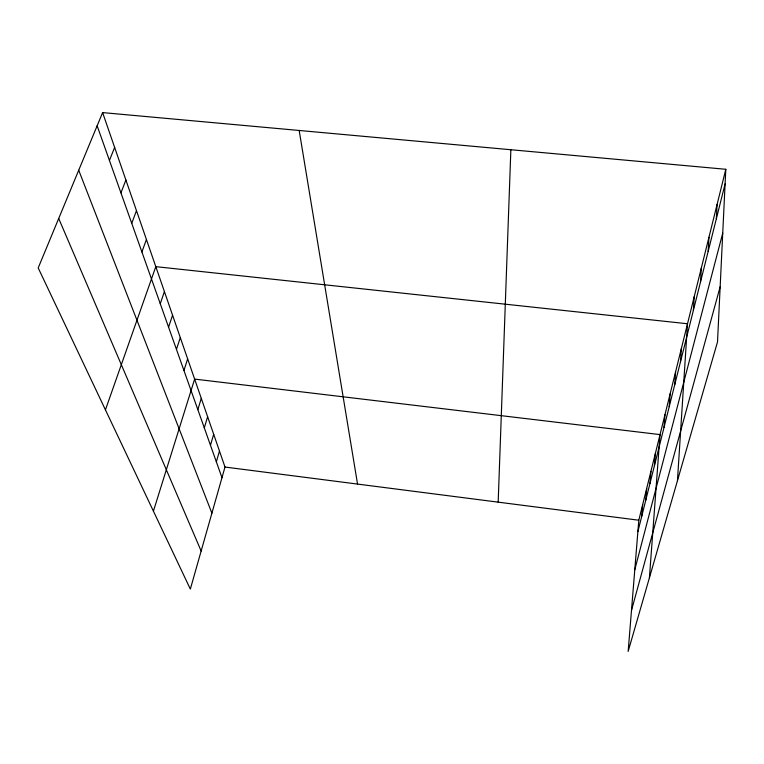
<?xml version="1.0" encoding="UTF-8"?>
<svg xmlns="http://www.w3.org/2000/svg" width="764" height="764" viewBox="0 0 764 764"><rect width="100%" height="100%" fill="white"/><g stroke="black" fill="none" stroke-linecap="round" stroke-linejoin="round"><path stroke-width="1.15" d="M498.176 502.149L510.858 149.725M725.8 169.283L717.511 341.928L628.161 651.405L638.809 520.217L725.8 169.283L102.615 112.594L38.2 267.925L190.341 589.092L224.998 467.052L102.615 112.594M716.336 218.8L717.081 204.446M708.171 251.385L708.944 237.26M700.531 281.849L701.342 267.954M693.368 310.394L694.209 296.728M677.448 480.69L687.504 323.755L155.808 266.655L105.432 409.857M680.504 361.678L681.383 348.46M674.707 384.798L675.605 371.801M669.226 406.649L670.133 393.861M664.04 427.353L664.947 414.766M649.419 577.785L660.029 434.601L194.639 379.097L153.421 511.154M654.442 465.62L655.359 453.444M650.002 483.335L650.918 471.359M645.761 500.21L646.697 488.425M641.731 516.292L642.658 504.689M637.883 531.639L725.103 183.866M634.788 569.724L722.734 233.087M631.494 610.417L720.165 286.748M216.346 461.838L219.469 451.027M210.463 445.24L213.681 434.277M204.294 427.859L207.627 416.743M197.838 409.657L201.285 398.369M183.943 370.483L187.648 358.86M176.455 349.377L180.304 337.592M168.577 327.154L172.568 315.198M160.259 303.719L164.422 291.581M141.903 251.977L146.43 239.485M131.742 223.327L136.479 210.654M120.941 192.872L125.898 180.017M109.433 160.421L114.638 147.404M224.998 467.052L638.809 520.217M58.704 218.485L201.152 551.035M78.711 170.229L211.895 513.188M97.143 125.793L221.98 477.71M299.182 130.472L357.542 484.08"/></g></svg>
